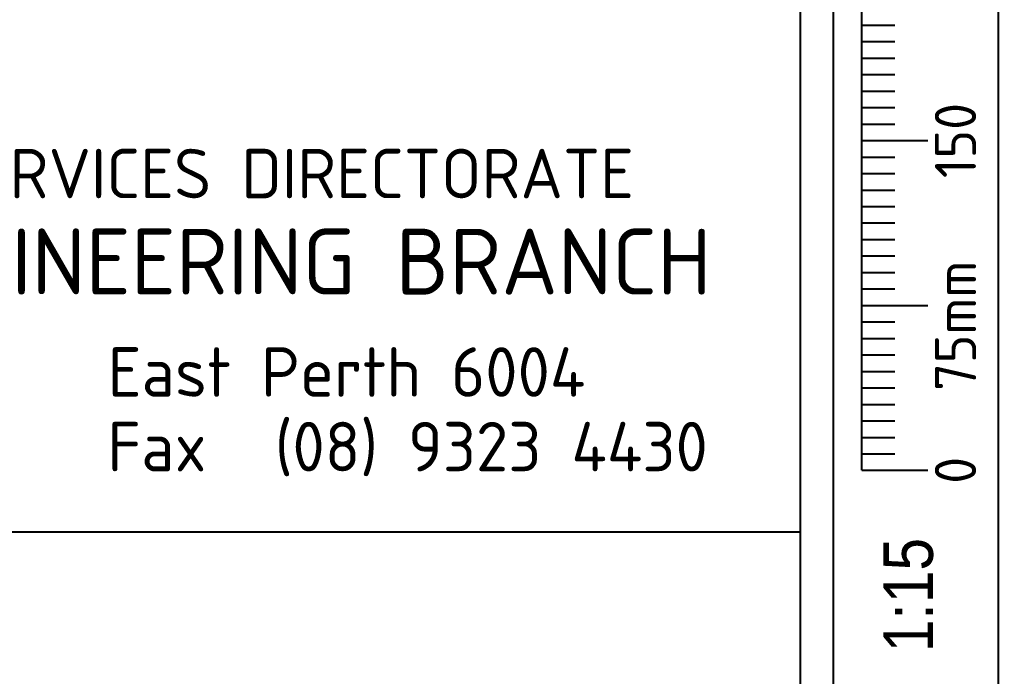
# Model space of a CAD drawing. Extents: x 0 to 1025, y -1312 to 297.
# Drawn here: x 385.81 to 415.5, y 53.62 to 73.54 of the extents above; entities that cross this region are included whole.
import ezdxf
from ezdxf.enums import TextEntityAlignment as Align

# ---------------------------------------------------------------- set-up
doc = ezdxf.new("R2010")
doc.units = 0
doc.header["$LTSCALE"] = 6
doc.header["$MEASUREMENT"] = 0
doc.layers.get('0').update_dxf_attribs({"linetype": 'CONTINUOUS'})
for name, color, linetype in [('L18', 4, 'CONTINUOUS'), ('L25', 1, 'CONTINUOUS'), ('T25', 1, 'CONTINUOUS'), ('TBLK18', 4, 'CONTINUOUS'), ('TBLK25', 1, 'CONTINUOUS'), ('TBLK35', 3, 'CONTINUOUS'), ('TBLK50', 7, 'CONTINUOUS')]:
    doc.layers.add(name, color=color, linetype=linetype)
doc.styles.add('HELV', font='helv')
doc.styles.add('ISO', font='iso3098b.shx')

# ---------------------------------------------------------------- blocks, each defined once
blk = doc.blocks.new('SCA15_3')
at = {"layer": 'L18'}
for p, q in [((-4.145, 14), (-4.145, 89)), ((-4.145, 27.5), (-3.145, 27.5)), ((-4.145, 27), (-3.145, 27)), ((-4.145, 26.5), (-3.145, 26.5)), ((-4.145, 26), (-3.145, 26)), ((-4.145, 25.5), (-3.145, 25.5)), ((-4.145, 25), (-3.145, 25)), ((-4.145, 24.5), (-3.145, 24.5)), ((-4.145, 24), (-2.145, 24)), ((-4.145, 23.5), (-3.145, 23.5)), ((-4.145, 23), (-3.145, 23)), ((-4.145, 22.5), (-3.145, 22.5)), ((-4.145, 22), (-3.145, 22)), ((-4.145, 21.5), (-3.145, 21.5)), ((-4.145, 21), (-3.145, 21)), ((-4.145, 20.5), (-3.145, 20.5)), ((-4.145, 20), (-3.145, 20)), ((-4.145, 19.5), (-3.145, 19.5)), ((-4.145, 19), (-2.145, 19)), ((-4.145, 18.5), (-3.145, 18.5)), ((-4.145, 18), (-3.145, 18)), ((-4.145, 17.5), (-3.145, 17.5)), ((-4.145, 17), (-3.145, 17)), ((-4.145, 16.5), (-3.145, 16.5)), ((-4.145, 16), (-3.145, 16)), ((-4.145, 15.5), (-3.145, 15.5)), ((-4.145, 15), (-3.145, 15)), ((-4.145, 14.5), (-3.145, 14.5)), ((-4.145, 14), (-2.145, 14))]:
    blk.add_line(p, q, dxfattribs=at)
at = {"layer": 'L18', "style": 'ISO'}
for s, p in [('150', (-0.678, 24)), ('0', (-0.678, 14))]:
    blk.add_text(s, height=1.25, rotation=90, dxfattribs=at).set_placement(p, align=Align.CENTER)
blk.add_text('75mm', height=1.25, rotation=90, dxfattribs=at).set_placement((-0.675, 16.412))
at = {"layer": 'L18', "style": 'HELV', "width": 0.85}
blk.add_text('1:15', height=1.5, rotation=90, dxfattribs=at).set_placement((-1.986, 11.949), align=Align.RIGHT)
blk = doc.blocks.new('A3BBLK')
at = {"layer": 'TBLK50'}
blk.add_line((415.5, 4.5), (415.5, 292.5), dxfattribs=at)
blk = doc.blocks.new('a3_in_vtblk std dwg')
at = {"layer": 'TBLK35'}
for p, q in [((410.5, 37), (410.5, 292.5)), ((353.5, 58), (409.5, 58))]:
    blk.add_line(p, q, dxfattribs=at)
at = {"layer": 'TBLK50'}
blk.add_lwpolyline([(409.5, 40.5), (409.5, 79.341, 0.414214), (407, 81.841), (356, 81.841, 0.414214), (353.5, 79.341), (353.5, 40.5, 0.414214), (356, 38), (407, 38, 0.414214)], format="xyb", close=True, dxfattribs=at)
blk.add_blockref('A3BBLK', (0, 0))
at = {"layer": 'TBLK18', "style": 'ISO'}
blk.add_text('Fax', height=1.5, dxfattribs=at).set_placement((388.477, 59.836))
blk.add_attdef('MR_DIRECTORATE', text='', height=1.5, dxfattribs=at).set_placement((381.5, 68.119), align=Align.CENTER)
for tag, p in [('STREET_NAME', (355.514, 62.1)), ('SUBURB_POSTCODE', (388.488, 62.1)), ('TELEPHONE_NO.', (368.306, 59.836)), ('FAX_NO.', (393.555, 59.836))]:
    blk.add_attdef(tag, p, '', height=1.5, dxfattribs=at)
at = {"layer": 'TBLK25', "style": 'ISO'}
for tag, height, p in [('MR_BRANCH', 2, (381.5, 65.199)), ('ROAD_SECTION', 1.75, (384.5, 29.162)), ('SLK', 1.75, (384.5, 26.108)), ('CHAINAGE', 1.75, (384.5, 19.205))]:
    blk.add_attdef(tag, text='', height=height, dxfattribs=at).set_placement(p, align=Align.CENTER)
for tag, p, height in [('FILE_NUMBER', (371.773, 54.237), 2.5), ('DESIGNED_/_DRAWN', (371.773, 49.487), 2), ('VERIFIED', (371.773, 44.487), 2), ('APPROVED', (371.773, 39.487), 2), ('LOCAL_AUTHORITY', (370.48, 16.733), 1.25)]:
    blk.add_attdef(tag, p, '', height=height, dxfattribs=at)
at = {"layer": 'TBLK35', "style": 'ISO', "width": 0.9}
for tag, p in [('ROAD_PROJECT&NUMBER', (384.5, 32.231)), ('DRAWING_DESCRIPTION', (384.5, 22.288))]:
    blk.add_attdef(tag, text='', height=2.5, dxfattribs=at).set_placement(p, align=Align.CENTER)
at = {"layer": 'TBLK50', "style": 'ISO'}
blk.add_attdef('MRWA_DRG_NUMBER', (356.288, 6.085), '', height=5, dxfattribs=at)

msp = doc.modelspace()

# ---------------------------------------------------------------- block references
at = {"layer": 'L25'}
msp.add_blockref('SCA15_3', (415.5, 45.8684534), dxfattribs=at)
at = {"layer": 'T25'}
ref = msp.add_blockref('a3_in_vtblk std dwg', (0.0000004, -0.0000002), dxfattribs=at)
ref.add_attrib('MR_DIRECTORATE', 'PLANNING AND TECHNICAL SERVICES DIRECTORATE', dxfattribs={"layer": 'TBLK18', "height": 1.5, "style": 'ISO'}).set_placement((381.499976, 68.1185401), align=Align.CENTER)
ref.add_attrib('MR_BRANCH', 'ROAD AND TRAFFIC ENGINEERING BRANCH', dxfattribs={"layer": 'TBLK25', "height": 2, "style": 'ISO'}).set_placement((381.499976, 65.1989098), align=Align.CENTER)
ref.add_attrib('FAX_NO.', '(08) 9323 4430', (393.5551626, 59.8360745), dxfattribs={"layer": 'TBLK18', "height": 1.5, "style": 'ISO'})
ref.add_attrib('SUBURB_POSTCODE', 'East Perth 6004', (388.4876006, 62.0998076), dxfattribs={"layer": 'TBLK18', "height": 1.5, "style": 'ISO'})

doc.saveas('drawing.dxf')
